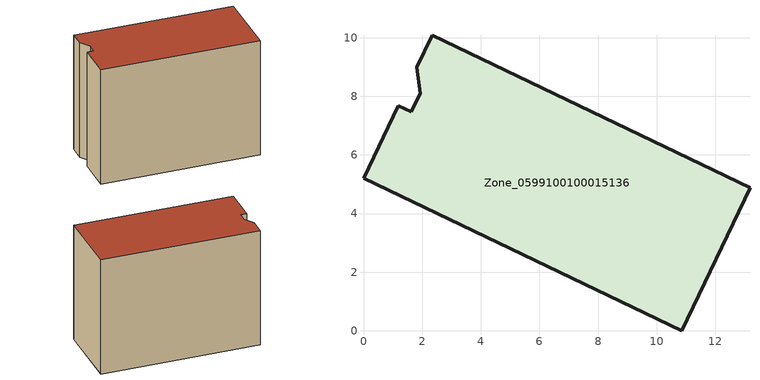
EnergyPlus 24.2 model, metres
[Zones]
Zone_0599100100015136
 floor ground (C_G): 0,5.21 1.19,7.68 1.62,7.47 1.93,8.1 1.81,8.99 2.34,10.08 13.18,4.88 10.85,0 z0
 wall outside (C_F): 2.34,10.08 1.81,8.99 1.93,8.1 1.62,7.47 1.19,7.68 0,5.21 10.85,0 13.18,4.88 2.34,10.08 z0:9.22
 roof outside (C_R): 1.93,8.1 1.62,7.47 1.19,7.68 0,5.21 10.85,0 13.18,4.88 2.34,10.08 1.81,8.99 z9.22
[BUILDING]
Pand.0599100100015136: North Axis=0; Terrain=City; Loads Convergence Tolerance Value=0.04; Temperature Convergence Tolerance Value=0.4; Solar Distribution=FullExterior; Maximum Number of Warmup Days=25; Minimum Number of Warmup Days=1
[Site:Location]
Rotterdam.The.Hague.AP_ZH_NLD Design_Conditions: Latitude=51.96; Longitude=4.45; Time Zone=1; Elevation=-4.5
[SITE:GROUNDTEMPERATURE:BUILDINGSURFACE]
18, 18, 18, 18, 18, 18, 18, 18, 18, 18, 18, 18
[MATERIAL] Thermal Absorptance=0.9; Solar Absorptance=0.7; Visible Absorptance=0.7
Name | Roughness | Thickness | Conductivity | Density | Specific Heat
G.TI.2015-2018 | MediumSmooth | 0.15 | 0.0428571 | 540 | 1210
F.TI.2015-2018 | Rough | 0.3 | 0.0666667 | 1920 | 840
R.TI.2015-2018 | MediumRough | 0.2 | 0.0333333 | 1500 | 1000
[CONSTRUCTION]
C_G: G.TI.2015-2018
C_F: F.TI.2015-2018
C_R: R.TI.2015-2018
[ZONE]
Zone_0599100100015136: Type=1; Multiplier=1; Ceiling Height=Autocalculate; Volume=Autocalculate; Floor Area=autocalculate; Part of Total Floor Area=Yes
[ZONEINFILTRATION:DESIGNFLOWRATE]
Infil_Zone_0599100100015136: Zone or ZoneList or Space or SpaceList=Zone_0599100100015136; Schedule=AlwaysOn; Design Flow Rate Calculation Method=Flow/Area; Flow Rate per Floor Area=0.0015; Constant Term Coefficient=1; Temperature Term Coefficient=0; Velocity Term Coefficient=0; Velocity Squared Term Coefficient=0
[HVACTEMPLATE:ZONE:IDEALLOADSAIRSYSTEM]
Zone_0599100100015136: Maximum Heating Supply Air Temperature=50; Minimum Cooling Supply Air Temperature=13; Maximum Heating Supply Air Humidity Ratio=0.0156; Minimum Cooling Supply Air Humidity Ratio=0.0077; Heating Limit=NoLimit; Cooling Limit=NoLimit; Dehumidification Control Type=ConstantSensibleHeatRatio; Cooling Sensible Heat Ratio=0.7; Dehumidification Setpoint=60; Humidification Control Type=None; Humidification Setpoint=30; Outdoor Air Method=None; Outdoor Air Flow Rate per Person=0.00944; Outdoor Air Flow Rate per Zone Floor Area=0; Outdoor Air Flow Rate per Zone=0; Demand Controlled Ventilation Type=None; Outdoor Air Economizer Type=NoEconomizer; Heat Recovery Type=None; Sensible Heat Recovery Effectiveness=0.7; Latent Heat Recovery Effectiveness=0.65
[ZONECONTROL:THERMOSTAT]
ThermostatControl_Zone_0599100100015136: Zone or ZoneList=Zone_0599100100015136; Control Type Schedule=DualSetpointControlType; Control 1=Thermostat_Zone_0599100100015136; Temperature Difference Between Cutout And Setpoint=0
[THERMOSTATSETPOINT:DUALSETPOINT]
Thermostat_Zone_0599100100015136: Heating Setpoint Temperature Schedule=HeatingSetpoint_Zone_0599100100015136; Cooling Setpoint Temperature Schedule=CoolingSetpoint_Zone_0599100100015136
[SCHEDULE:COMPACT]
HeatingSetpoint_Zone_0599100100015136: Through: 12/31, For: AllDays, Until: 24:00, 21
CoolingSetpoint_Zone_0599100100015136: Through: 12/31, For: AllDays, Until: 24:00, 24
DualSetpointControlType: Through: 12/31, For: AllDays, Until: 24:00, 4
AlwaysOn: Through: 12/31, For: AllDays, Until: 24:00, 1
